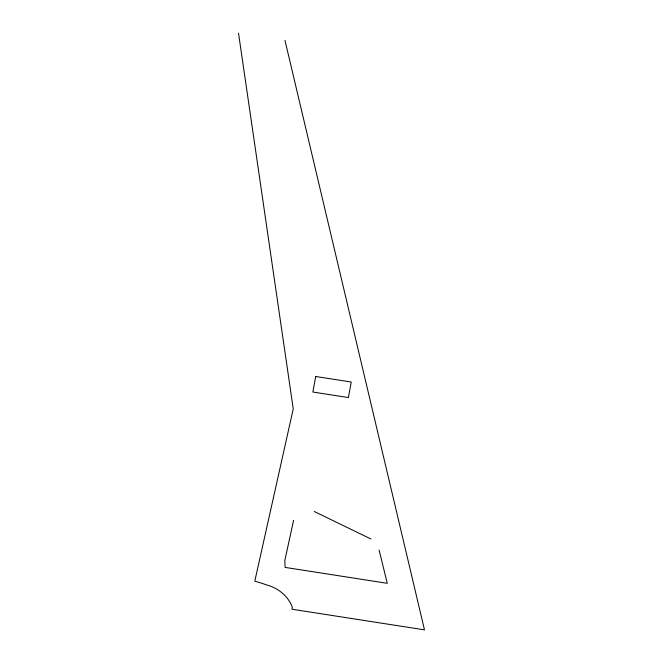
<?xml version="1.0" encoding="UTF-8"?>
<svg xmlns="http://www.w3.org/2000/svg" width="663" height="663" viewBox="0 0 663 663"><rect width="100%" height="100%" fill="white"/><g stroke="black" fill="none" stroke-linecap="round" stroke-linejoin="round"><path stroke-width="0.99" d="M293.585 520.347L284.817 560.575L285.115 567.404L387.275 583.316L379.103 550.058M314.237 511.496L370.949 538.994M284.974 40.385L424.486 629.85L291.977 609.222L292.333 607.325A38.33 33.589 3.5 0 0 266.029 584.749A98.837 86.613 3.5 0 0 254.791 581.219L293.245 408.905L238.514 33.15M315.729 376.493L312.861 392.032L348.39 397.56L351.257 382.021L315.729 376.493"/></g></svg>
